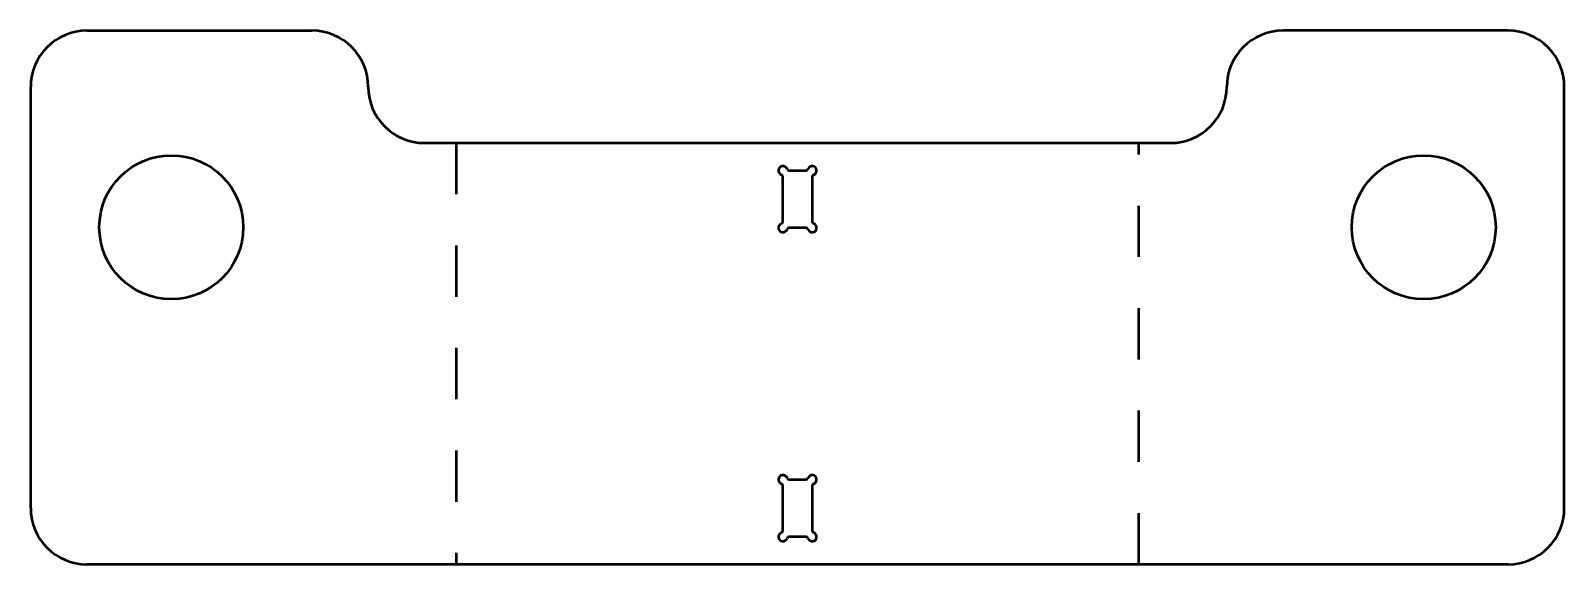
# Model space of a CAD drawing. Header units: inches. Extents: x -10.1 to 3.5, y 0 to 4.7.
import ezdxf

# ---------------------------------------------------------------- set-up
doc = ezdxf.new("R2010")
doc.units = ezdxf.units.IN
doc.header["$MEASUREMENT"] = 0
doc.linetypes.add('Dashed Space', pattern=[0.912, 0.456, -0.456])
doc.layers.add('IV_BEND_DOWN', color=131, linetype='Dashed Space', lineweight=50, true_color=0x80ffff)
doc.layers.add('IV_EXTERIOR_PROFILES', color=7, linetype='Continuous', lineweight=50)
doc.layers.add('IV_INTERIOR_PROFILES', color=7, linetype='Continuous', lineweight=50)

msp = doc.modelspace()

# ---------------------------------------------------------------- linework, layer by layer
at = {"layer": 'IV_BEND_DOWN'}
for p, q in [((-6.348, 3.75), (-6.348, 0)), ((-0.283, 0), (-0.283, 3.75))]:
    msp.add_line(p, q, dxfattribs=at)
at = {"layer": 'IV_EXTERIOR_PROFILES'}
for p, q in [((-9.631, 4.75), (-7.631, 4.75)), ((3, 4.75), (1, 4.75)), ((-10.131, 0.5), (-10.131, 4.25)), ((3.5, 0.5), (3.5, 4.25)), ((-6.631, 3.75), (0, 3.75)), ((3, 0), (-9.631, 0))]:
    msp.add_line(p, q, dxfattribs=at)
for centre, start, end in [((-9.631, 4.25), 90, 180), ((-7.631, 4.25), 0, 90), ((1, 4.25), 90, 180), ((3, 4.25), 0, 90), ((-6.631, 4.25), 180, 270), ((0, 4.25), 270, 0), ((-9.631, 0.5), 180, 270), ((3, 0.5), 270, 0)]:
    msp.add_arc(centre, 0.5, start, end, dxfattribs=at)
at = {"layer": 'IV_INTERIOR_PROFILES'}
for p, q in [((-3.445, 3.052), (-3.445, 3.448)), ((-3.389, 3.505), (-3.242, 3.505)), ((-3.185, 3.448), (-3.185, 3.052)), ((-3.242, 2.995), (-3.389, 2.995)), ((-3.445, 0.302), (-3.445, 0.698)), ((-3.389, 0.755), (-3.242, 0.755)), ((-3.185, 0.698), (-3.185, 0.302)), ((-3.242, 0.245), (-3.389, 0.245))]:
    msp.add_line(p, q, dxfattribs=at)
for centre in [(-8.881, 3), (2.25, 3)]:
    msp.add_circle(centre, 0.64, dxfattribs=at)
for centre, radius, start, end in [((-3.445, 3.505), 0.04, 19.4712, 250.5288), ((-3.185, 3.505), 0.04, 289.4712, 160.5288), ((-3.465, 3.448), 0.02, 0, 70.5288), ((-3.389, 3.525), 0.02, 199.4712, 270), ((-3.242, 3.525), 0.02, 270, 340.5288), ((-3.165, 3.448), 0.02, 109.4712, 180), ((-3.445, 2.995), 0.04, 109.4712, 340.5288), ((-3.465, 3.052), 0.02, 289.4712, 360), ((-3.185, 2.995), 0.04, 199.4712, 70.5288), ((-3.165, 3.052), 0.02, 180, 250.5288), ((-3.389, 2.975), 0.02, 90, 160.5288), ((-3.242, 2.975), 0.02, 19.4712, 90), ((-3.445, 0.755), 0.04, 19.4712, 250.5288), ((-3.465, 0.698), 0.02, 360, 70.5288), ((-3.389, 0.775), 0.02, 199.4712, 270), ((-3.242, 0.775), 0.02, 270, 340.5288), ((-3.185, 0.755), 0.04, 289.4712, 160.5288), ((-3.165, 0.698), 0.02, 109.4712, 180), ((-3.445, 0.245), 0.04, 109.4712, 340.5288), ((-3.465, 0.302), 0.02, 289.4712, 360), ((-3.185, 0.245), 0.04, 199.4712, 70.5288), ((-3.165, 0.302), 0.02, 180, 250.5288), ((-3.389, 0.225), 0.02, 90, 160.5288), ((-3.242, 0.225), 0.02, 19.4712, 90)]:
    msp.add_arc(centre, radius, start, end, dxfattribs=at)

doc.saveas('drawing.dxf')
